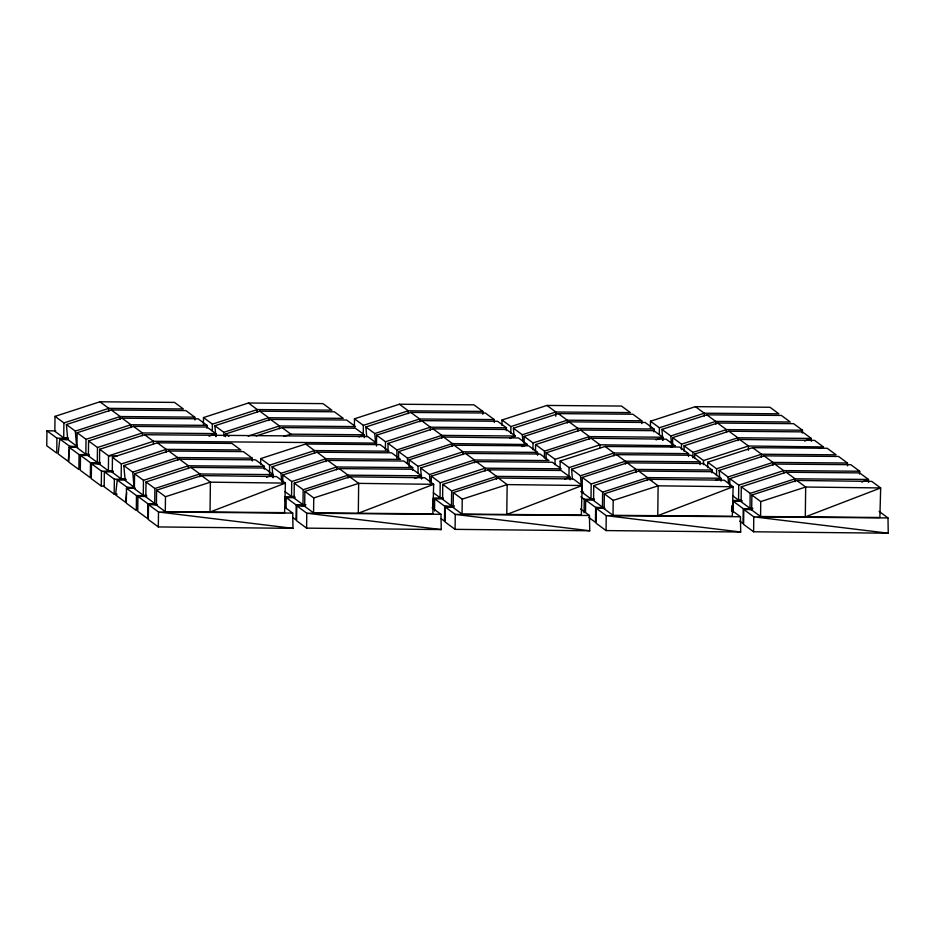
<?xml version="1.0" encoding="UTF-8"?>
<svg xmlns="http://www.w3.org/2000/svg" width="935" height="935" viewBox="0 0 935 935"><rect width="100%" height="100%" fill="white"/><g stroke="black" fill="none" stroke-linecap="round" stroke-linejoin="round"><path stroke-width="1.4" d="M46.937 430.801L46.75 445.738L56.755 453.113L56.93 438.188L46.937 430.801L55.679 430.883M55.013 416.367L63.907 422.924L108.822 408.361L183.377 408.969L174.494 402.401L99.928 401.793L55.013 416.367L54.838 431.292L63.72 437.849L68.056 437.884M63.72 437.849L63.907 422.924M69.061 447.199L68.874 462.135L78.879 469.51L79.066 454.585L69.061 447.199L77.815 447.269M206.822 428.218L206.997 425.367L198.115 418.81L122.064 418.19L77.149 432.753L76.962 447.69L85.856 454.246L88.743 454.27M80.503 455.392L80.316 470.317L90.321 477.703L90.508 462.767L80.503 455.392L89.257 455.462M85.856 454.246L86.032 439.321L77.149 432.753M215.868 436.423L215.798 433.583L206.904 427.026L133.506 426.383L88.58 440.946L88.404 455.871L97.287 462.439L100.174 462.463M100.209 463.818L91.466 463.748L91.291 478.673L101.296 486.06L104.206 486.083M97.287 462.439L97.474 447.503L88.58 440.946M99.659 449.279L108.553 455.848L153.469 441.273L376.513 443.096L367.619 436.54L144.586 434.717L99.659 449.279L99.484 464.216L108.378 470.772L112.738 470.808M101.296 486.06L101.471 471.123L91.466 463.748M113.112 471.894L104.358 471.824L104.171 486.749L114.175 494.136L117.097 494.159M108.787 411.201L108.822 408.361L99.928 401.793M108.378 470.772L108.553 455.848L117.214 455.918M112.445 457.379L121.328 463.947L166.243 449.373L240.809 449.98L231.915 443.424L157.36 442.816L112.445 457.379L112.258 472.315L121.153 478.872L125.477 478.907M114.175 494.136L114.362 479.199L104.358 471.824M121.153 478.872L121.328 463.947M126.482 488.222L126.307 503.147L136.311 510.533L136.487 495.597L126.482 488.222L135.236 488.292M130.912 427.599L130.947 424.747L122.064 418.19M264.254 469.23L264.43 466.39L255.535 459.833L179.485 459.214L134.57 473.776L134.383 488.701L143.277 495.269L146.164 495.293M137.924 496.403L137.749 511.34L147.742 518.715L147.929 503.79L137.924 496.403L146.678 496.473M142.354 435.78L142.389 432.94L133.506 426.383M143.277 495.269L143.464 480.333L134.57 473.776M146.012 481.969L145.825 496.894L154.719 503.451L154.906 488.526L146.012 481.969L190.927 467.395L264.325 468.038L273.219 474.606L273.289 477.446M157.255 504.69L148.501 504.619L148.326 519.544L158.319 526.931L292.971 528.345L292.713 513.093L284.93 507.354M153.434 443.996L153.469 441.273L144.586 434.717M156.589 490.174L156.402 505.11L165.296 511.667L284.591 512.637L285.397 483.103L276.503 476.546L201.504 475.611L156.589 490.174L165.483 496.73L165.296 511.667M158.319 526.931L158.506 511.994L148.501 504.619M166.208 452.224L166.243 449.373L157.36 442.816M188.344 468.61L188.379 465.77L179.485 459.214M199.786 476.803L199.821 473.963L190.927 467.395M203.409 424.361L203.503 417.571L248.418 403.008L322.972 403.616L331.867 410.173L257.3 409.565L212.385 424.139L203.503 417.571M212.303 430.918L212.385 424.139M225.592 436.68L225.627 433.969L270.542 419.406L346.593 420.025L355.487 426.582L279.436 425.963L248.126 436.119M257.265 412.417L257.3 409.565L248.418 403.008M260.643 464.017L260.713 458.594L305.628 444.02L380.183 444.628L389.077 451.196L314.522 450.588L269.596 465.151L260.713 458.594M269.502 473.297L269.596 465.151M279.401 428.803L279.436 425.963L270.542 419.406M282.756 481.77L282.837 474.98L327.753 460.417L403.803 461.037L412.697 467.593L412.522 470.445M284.707 500.88L284.754 496.812L294.969 496.894M286.063 508.476L286.192 497.619L294.946 497.689M294.431 496.497L291.545 496.473L291.732 481.548L282.837 474.98M421.568 478.65L421.486 475.81L412.604 469.253L339.195 468.61L294.28 483.173L294.093 498.098L302.987 504.666L305.874 504.69M305.523 505.893L296.781 505.823L296.594 520.76L306.598 528.135L441.238 529.561L440.981 514.297L432.087 507.74M302.987 504.666L303.174 489.73L294.28 483.173M304.857 491.378L304.67 506.314L313.564 512.871L432.858 513.853L433.665 484.318L424.77 477.75L349.772 476.815L304.857 491.378L313.751 497.946L313.564 512.871M306.598 528.135L306.774 513.21L296.781 505.823M314.487 453.428L314.522 450.588L305.628 444.02M336.612 469.826L336.647 466.974L327.753 460.417M348.054 478.007L348.089 475.167L339.195 468.61M354.377 426.944L354.47 418.81L399.385 404.236L473.951 404.843L482.834 411.412L482.799 414.252M363.248 434.868L363.364 425.367L354.47 418.81M376.466 446.053L376.606 435.196L421.521 420.633L497.572 421.253L506.454 427.809L506.279 430.649M385.395 449.899L385.489 441.764L376.606 435.196M387.943 451.535L388.048 443.389L432.963 428.826L506.361 429.469L515.255 436.026L509.891 438.153M396.837 458.092L396.931 449.945L388.048 443.389M398.532 458.384L398.626 451.593L443.541 437.031L518.539 437.966L527.433 444.522L522.046 446.591M407.45 463.585L407.508 458.162L398.626 451.593M408.244 413.644L408.279 410.804L399.385 404.236M409.109 466.588L409.191 459.798L454.106 445.235L528.672 445.843L537.555 452.4L537.52 455.24M418.003 473.145L418.085 466.355L409.191 459.798M430.38 430.042L430.416 427.19L421.521 420.633M431.245 482.986L431.327 476.195L476.242 461.633L552.293 462.252L561.175 468.809L485.125 468.19L440.21 482.752L431.327 476.195M433.104 508.874L433.244 498.016L441.998 498.086M434.53 511.036L434.682 498.822L443.435 498.893M442.921 497.712L440.034 497.689L440.21 482.752M441.811 438.223L441.846 435.383L432.963 428.826M570.046 479.865L569.976 477.025L561.082 470.457L487.684 469.814L442.758 484.377L442.582 499.313L451.465 505.87L454.352 505.893M454.013 507.109L445.259 507.039L445.072 521.964L455.076 529.35L589.728 530.764L589.459 515.512L580.577 508.956M451.465 505.87L451.652 490.945L442.758 484.377M452.388 446.439L452.423 443.587L443.541 437.031M453.335 492.593L453.159 507.53L462.054 514.086L581.336 515.056L582.154 485.522L573.26 478.965L498.261 478.03L453.335 492.593L462.229 499.15L462.054 514.086M455.076 529.35L455.263 514.414L445.259 507.039M462.965 454.632L463 451.792L454.106 445.235M485.09 471.03L485.125 468.19L476.242 461.633M496.532 479.223L496.567 476.371L487.684 469.814L490.372 470.924M501.955 425.437L502.025 420.002L546.94 405.439L621.495 406.047L630.389 412.604L555.834 411.996L510.919 426.57L502.025 420.002M510.826 433.349L510.919 426.57M524.067 443.19L524.149 436.4L569.064 421.837L645.115 422.456L654.009 429.013L653.834 431.853M532.962 449.747L533.043 442.956L524.149 436.4M535.498 452.739L535.591 444.592L580.506 430.018L653.916 430.673L662.798 437.229L662.88 440.069M544.404 457.94L544.486 451.149L535.591 444.592M546.087 459.588L546.169 452.797L591.084 438.234L666.094 439.169L674.976 445.726L670.944 447.281M554.993 464.788L555.063 459.365L546.169 452.797M555.776 416.262L555.834 411.996L546.94 405.439M560.065 469.171L560.17 461.025L605.085 446.462L679.64 447.07L688.534 453.627L688.499 456.479M568.947 477.095L569.064 467.593L560.17 461.025M577.923 431.234L577.959 428.394L569.064 421.837M711.979 472.876L712.154 470.036L703.26 463.479L627.221 462.86L582.295 477.423L582.119 492.359L591.002 498.916L593.889 498.939M584.048 512.824L584.223 499.243L580.88 496.789M585.509 512.275L585.661 500.061L594.403 500.132M589.366 439.427L589.401 436.587L580.506 430.018M591.002 498.916L591.189 483.979L582.295 477.423M593.737 485.616L593.561 500.541L602.444 507.109L602.631 492.172L593.737 485.616L638.652 471.041L712.061 471.696L720.943 478.252L721.025 481.093M604.992 508.336L596.238 508.266L596.051 523.203L606.055 530.577L740.695 532.003L740.438 516.739L731.544 510.183M599.943 447.643L599.978 444.791L591.084 438.234M604.314 493.82L604.139 508.757L613.021 515.314L732.315 516.284L733.122 486.749L724.239 480.193L649.229 479.258L604.314 493.82L613.208 500.389L613.021 515.314M606.055 530.577L606.231 515.652L596.238 508.266M613.944 455.871L613.979 453.019L605.085 446.462M636.069 472.257L636.104 469.417L627.221 462.86M647.511 480.45L647.546 477.61L638.652 471.041M650.421 428.008L650.503 421.217L695.418 406.655L769.984 407.263L778.867 413.819L704.312 413.212L659.397 427.774L650.503 421.217M659.315 434.565L659.397 427.774M672.557 444.394L672.639 437.615L717.554 423.041L793.605 423.66L802.487 430.229L802.312 433.069M681.463 449.606L681.521 444.172L672.639 437.615M684.011 451.231L684.069 445.796L728.996 431.234L802.394 431.876L811.288 438.433L811.358 441.285M692.893 457.788L692.964 452.365L684.069 445.796M694.6 458.08L694.658 454.013L739.573 439.45L814.572 440.385L823.466 446.942L819.422 448.496M703.494 464.648L703.541 460.569L694.658 454.013M704.277 416.052L704.312 413.212L695.418 406.655M707.655 467.664L707.725 462.229L752.64 447.666L827.194 448.274L836.089 454.831L761.522 454.223L716.607 468.797L707.725 462.229M716.526 475.576L716.607 468.797M726.413 432.449L726.437 429.609L717.554 423.041M729.767 485.417L729.849 478.626L774.764 464.064L850.815 464.683L859.709 471.24L859.522 474.08M731.637 511.305L731.696 505.882M733.075 512.123L733.204 501.253L741.958 501.335M737.844 440.642L737.879 437.79L728.996 431.234M741.443 500.143L738.556 500.12L738.744 485.183L729.849 478.626M868.568 482.296L868.498 479.456L859.604 472.9L786.206 472.245L741.291 486.819L741.104 501.744L749.999 508.313L752.885 508.336M752.535 509.54L743.781 509.47L743.606 524.406L753.598 531.781L888.25 533.207L887.993 517.943L879.099 511.387M748.409 450.273L748.456 446.007L739.573 439.45M749.999 508.313L750.174 493.376L741.291 486.819M751.869 495.024L751.682 509.961L760.576 516.517L879.87 517.487L880.676 487.953L871.782 481.396L796.784 480.461L751.869 495.024L760.751 501.592L760.576 516.517M753.598 531.781L753.785 516.845L743.781 509.47M761.487 457.075L761.522 454.223L752.64 447.666M783.624 473.461L783.659 470.621L774.764 464.064M795.066 481.654L795.101 478.813L786.206 472.245M125.991 480.087L117.237 480.017L115.566 494.942L125.57 502.317L126.634 492.827M209.089 436.236L215.798 433.583L142.389 432.94L97.474 447.503M358.911 436.925L364.276 434.798L364.346 437.638M266.51 477.259L273.219 474.606L199.821 473.963L154.906 488.526M414.778 478.463L421.486 475.81L348.089 475.167L303.174 489.73M656.09 439.882L662.798 437.229L589.401 436.587L544.486 451.149M564.611 479.141L569.976 477.025L496.567 476.371L451.652 490.945M804.579 441.098L811.288 438.433L737.879 437.79L692.964 452.365M715.579 480.38L720.943 478.252L647.546 477.61L602.631 492.172M861.789 482.109L868.498 479.456L795.101 478.813L750.174 493.376M66.408 424.548L75.291 431.105L76.6 446.053L67.717 439.485L66.408 424.548L111.323 409.986L185.878 410.594L194.772 417.15L194.877 419.99M75.291 431.105L120.218 416.542L194.772 417.15M86.032 439.321L130.947 424.747L206.997 425.367M214.886 425.752L259.801 411.19L334.356 411.797L343.25 418.354L268.696 417.746L223.781 432.321L214.886 425.752L215.845 436.622M123.829 465.56L132.723 472.128L134.032 487.065L125.138 480.508L123.829 465.56L168.744 450.997L243.31 451.605L252.193 458.162L252.298 461.013M132.723 472.128L177.638 457.554L252.193 458.162M256.12 435.979L281.984 427.587L355.382 428.23L364.276 434.798L290.878 434.156L284.065 436.353M143.464 480.333L188.379 465.77L264.43 466.39M363.364 425.367L408.279 410.804L482.834 411.412M366.695 436.493L365.865 426.991L410.781 412.417L485.335 413.025L494.229 419.593L494.334 422.433M165.483 496.73L210.398 482.168L285.397 483.103L210.024 512.029L210.398 482.168L201.504 475.611M272.097 466.775L317.023 452.213L391.578 452.82L400.46 459.377L325.906 458.769L280.991 473.332L272.097 466.775L273.055 477.645M365.865 426.991L374.76 433.548L419.675 418.985L494.229 419.593M385.489 441.764L430.416 427.19L506.454 427.809M291.732 481.548L336.647 466.974L412.697 467.593M396.931 449.945L441.846 435.383L515.255 436.026M407.508 458.162L452.423 443.587L527.433 444.522M514.133 436.341L513.409 428.195L558.335 413.621L632.89 414.228L641.772 420.797L641.889 423.637M313.751 497.946L358.666 483.372L433.665 484.318L358.304 513.245L358.666 483.372L349.772 476.815M418.085 466.355L463 451.792L537.555 452.4M513.409 428.195L522.303 434.752L567.218 420.189L641.772 420.797M420.586 467.979L465.501 453.417L540.056 454.024L548.95 460.581L474.396 459.973L429.469 474.548L420.586 467.979L421.533 478.849M533.043 442.956L577.959 428.394L654.009 429.013M555.063 459.365L599.978 444.791L674.976 445.726M661.898 429.399L706.813 414.836L781.368 415.444L790.262 422.001L715.707 421.393L670.781 435.967L661.898 429.399L662.845 440.268M462.229 499.15L507.144 484.587L582.154 485.522L506.782 514.449L507.144 484.587L498.261 478.03M569.064 467.593L613.979 453.019L688.534 453.627M572.395 478.72L571.554 469.218L616.481 454.644L691.035 455.251L699.929 461.82L700.034 464.66M571.554 469.218L580.448 475.775L625.363 461.212L699.929 461.82M681.521 444.172L726.437 429.609L802.487 430.229M591.189 483.979L636.104 469.417L712.154 470.036M703.541 460.569L748.456 446.007L823.466 446.942M613.208 500.389L658.123 485.814L733.122 486.749L657.761 515.676L658.123 485.814L649.229 479.258L651.929 480.368M719.821 478.568L719.108 470.422L764.024 455.848L838.578 456.455L847.472 463.024L847.577 465.864M719.108 470.422L728.003 476.979L772.918 462.416L847.472 463.024M738.744 485.183L783.659 470.621L859.709 471.24M760.751 501.592L805.678 487.018L880.676 487.953L805.304 516.88L805.678 487.018L796.784 480.461M56.93 438.188L67.145 438.27M68.571 439.076L59.817 439.006L58.145 453.919L68.138 461.306L69.809 446.381L59.817 439.006L67.004 439.871M77.114 446.439L69.809 446.381L77.009 447.246M79.066 454.585L89.269 454.667M99.25 462.837L90.508 462.767L99.168 463.818M101.471 471.123L113.135 471.217M114.362 479.199L126.026 479.304M117.237 480.017L127.242 487.404L134.535 487.462M136.487 495.597L146.701 495.679M584.223 499.243L594.426 499.337M733.227 500.459L741.981 500.529M156.683 503.86L147.929 503.79L156.589 504.83M304.95 505.064L296.196 504.993L286.192 497.619M453.428 506.279L444.686 506.209L434.682 498.822M604.407 507.506L595.653 507.436L585.661 500.061M751.962 508.71L743.208 508.64L733.204 501.253M292.713 513.093L158.506 511.994L292.971 528.345M440.981 514.297L306.774 513.21L441.238 529.561M589.459 515.512L455.263 514.414L589.728 530.764M740.438 516.739L606.231 515.652L740.695 532.003M887.993 517.943L753.785 516.845L888.25 533.207M751.869 509.692L743.208 508.64L743.021 523.565L739.69 521.111M580.728 491.74L583.604 492.091M604.326 508.488L595.653 507.436L595.478 522.373L588.805 517.452M453.346 507.249L444.686 506.209L444.499 521.134L441.168 518.68M304.868 506.045L296.196 504.993L296.021 519.93L292.678 517.464M127.242 487.404L134.441 488.269M764.024 455.848L772.918 462.416L773.023 465.256M706.813 414.836L715.707 421.393L715.813 424.245M733.005 496.017L738.556 500.12M616.481 454.644L625.363 461.212L625.468 464.052M558.335 413.621L567.218 420.189L567.323 423.029M410.781 412.417L419.675 418.985L419.78 421.825M465.501 453.417L474.396 459.973L474.501 462.825M433.361 492.768L440.034 497.689M317.023 452.213L325.906 458.769L326.011 461.609M259.801 411.19L268.696 417.746L268.801 420.598M281.984 427.587L290.878 434.156M225.627 433.969L228.958 436.423M284.883 491.553L291.545 496.473M168.744 450.997L177.638 457.554L177.744 460.406M111.323 409.986L120.218 416.542L120.323 419.383M728.003 476.979L728.599 483.769M670.781 435.967L671.505 444.113M580.448 475.775L581.278 485.288M522.303 434.752L522.899 441.542M429.469 474.548L430.193 482.694M374.76 433.548L375.589 443.061M280.991 473.332L281.704 481.49M223.781 432.321L224.131 436.388"/></g></svg>
